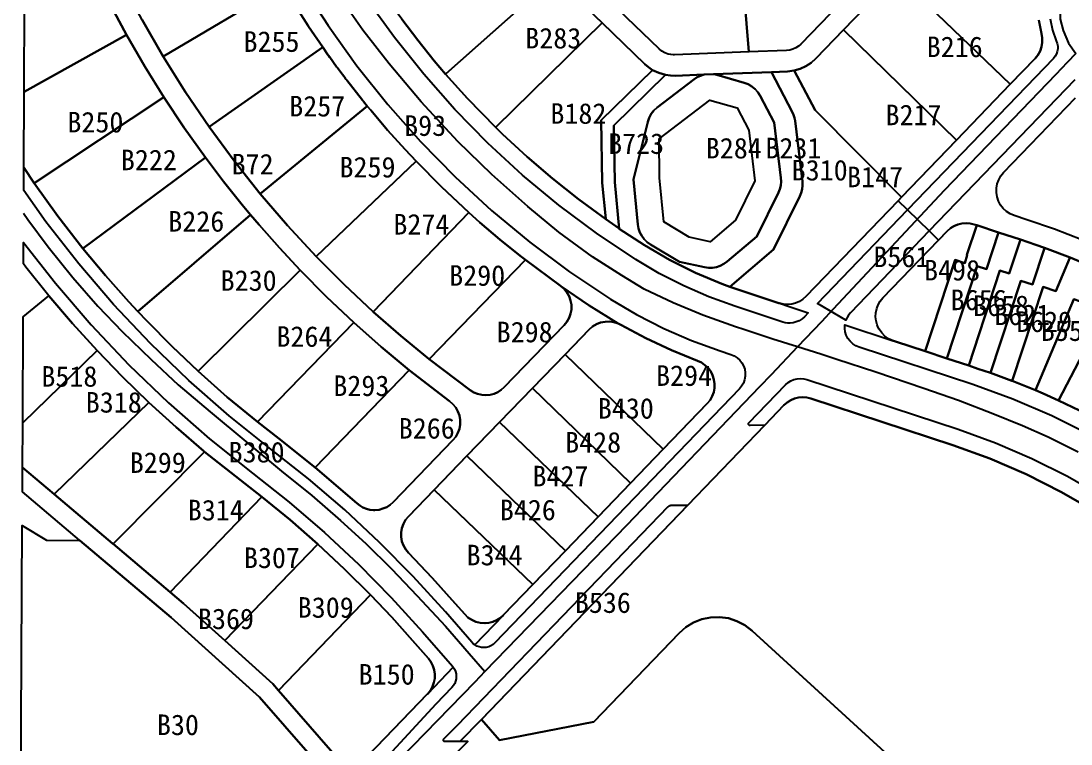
# Model space of a CAD drawing. Header units: metres. Extents: x 446275 to 447851, y 3131842 to 3133549.
# Drawn here: x 446278.7 to 446584.8, y 3132771.4 to 3132982.1 of the extents above; entities that cross this region are included whole.
import ezdxf

# ---------------------------------------------------------------- set-up
doc = ezdxf.new("R2010")
doc.units = ezdxf.units.M
for name, color, linetype in [('00_계획선-도로', 7, 'Continuous'), ('00_계획선-획지명', 7, 'Continuous'), ('00_계획선-획지선', 7, 'Continuous')]:
    doc.layers.add(name, color=color, linetype=linetype)

msp = doc.modelspace()

# ---------------------------------------------------------------- linework, layer by layer
at = {"layer": '00_계획선-도로'}
for points in [[(446586.34, 3132998.56), (446584.28, 3132995.49), (446582.91, 3132992.19), (446581.92, 3132989.19), (446581.6, 3132985.74), (446581.73, 3132982.58), (446582.55, 3132979.27), (446584.08, 3132975.59), (446586.28, 3132972.65)], [(446505.06, 3132887.07), (446497.89, 3132889.32), (446489.48, 3132892.13), (446487, 3132892.96), (446477.55, 3132896.35), (446468.91, 3132899.92), (446460.43, 3132903.94), (446453.88, 3132907.87), (446445.33, 3132913.35), (446435.49, 3132920.5), (446426.49, 3132927.98), (446416.03, 3132937.34), (446406.11, 3132946.95), (446395.41, 3132958.5), (446386.05, 3132969.62), (446378.38, 3132979.38), (446372.92, 3132987.14)], [(446586.28, 3132972.65), (446583.73, 3132970.01), (446580.38, 3132966.52), (446547.85, 3132932.66), (446515.54, 3132898.14), (446512.1, 3132894.45), (446505.06, 3132887.07)], [(446279.51, 3132926.05), (446280.75, 3132924.24), (446286.64, 3132916.27), (446293.86, 3132907.35), (446301.18, 3132899), (446308.26, 3132891.63), (446316.64, 3132883.46), (446324.59, 3132876.09), (446333.88, 3132868.14), (446354.73, 3132850.93), (446363.53, 3132843.83), (446371.86, 3132836.53), (446379.25, 3132829.82), (446386.77, 3132822.46), (446394.24, 3132814.57), (446402.49, 3132805.67), (446406.28, 3132801.33), (446409.43, 3132797.72), (446413.98, 3132792.5)], [(446505.06, 3132887.07), (446497.42, 3132878.93), (446494.05, 3132875.43), (446455.23, 3132835.02), (446413.98, 3132792.5)], [(446586.96, 3132856.46), (446578.18, 3132860.81), (446570.69, 3132864.1), (446562.06, 3132867.63), (446552.07, 3132871.43), (446541.91, 3132875), (446527.9, 3132879.69), (446516.55, 3132883.41), (446511.88, 3132884.95), (446505.06, 3132887.07)], [(446413.98, 3132792.5), (446411.09, 3132789.41), (446280.05, 3132654.93)]]:
    msp.add_lwpolyline(points, dxfattribs=at)
at = {"layer": '00_계획선-획지선'}
for points in [[(446489.27, 3133013.61), (446490.82, 3133014.11), (446492.29, 3133014.84), (446493.62, 3133015.78), (446520.28, 3132990.1), (446506.07, 3132975.35), (446505.37, 3132974.73), (446504.59, 3132974.22), (446503.74, 3132973.84), (446502.84, 3132973.59), (446501.92, 3132973.48), (446490.88, 3132973.06), (446487.65, 3133013.35), (446489.27, 3133013.61)], [(446452.97, 3132985.32), (446481.38, 3133014.8), (446482.61, 3133014.17), (446483.92, 3133013.71), (446485.28, 3133013.43), (446486.59, 3133013.32), (446487.65, 3133013.35), (446490.88, 3132973.06), (446469.26, 3132972.22), (446468.91, 3132972.22), (446468.17, 3132972.28), (446467.45, 3132972.42), (446466.48, 3132972.77), (446465.59, 3132973.28), (446464.8, 3132973.92), (446452.97, 3132985.32)], [(446314.08, 3132982.37), (446308.37, 3132993.22), (446344.75, 3133011.31), (446347.08, 3133006.72), (446350.95, 3132999.53), (446355.03, 3132992.45), (446320.19, 3132971.74), (446314.08, 3132982.37)], [(446420.62, 3133009.39), (446423.09, 3133006.47), (446427.63, 3133001.47), (446432.39, 3132996.68), (446434.26, 3132994.88), (446402.59, 3132966.65), (446402.52, 3132966.59), (446399.23, 3132970.46), (446394.39, 3132976.44), (446389.73, 3132982.56), (446387.49, 3132985.64), (446387.56, 3132985.69), (446420.62, 3133009.39)], [(446299.77, 3132996.93), (446304.48, 3132987.42), (446309.5, 3132978.06), (446279.67, 3132961.44), (446279.79, 3132987.62), (446299.77, 3132996.93)], [(446402.52, 3132966.59), (446402.59, 3132966.65), (446434.26, 3132994.88), (446448.15, 3132981.5), (446417.17, 3132951.11), (446417.13, 3132951.07), (446408.88, 3132959.52), (446402.52, 3132966.59)], [(446551.43, 3132947.32), (446518.51, 3132979.48), (446534, 3132995.55), (446567.14, 3132963.63), (446551.43, 3132947.32)], [(446355.35, 3132991.91), (446355.36, 3132991.9), (446362.45, 3132980.63), (446362.54, 3132980.49), (446366.69, 3132974.41), (446333.59, 3132951.21), (446326.7, 3132961.35), (446320.19, 3132971.74), (446355.03, 3132992.45), (446355.25, 3132992.08), (446355.35, 3132991.91)], [(446417.17, 3132951.11), (446448.15, 3132981.5), (446460.57, 3132969.53), (446461.67, 3132968.59), (446462.87, 3132967.79), (446447.92, 3132953.13), (446448.19, 3132934.87), (446449.21, 3132924.4), (446449.22, 3132924.28), (446441.27, 3132930.13), (446433.66, 3132936.19), (446426.27, 3132942.53), (446419.13, 3132949.13), (446417.13, 3132951.07), (446417.17, 3132951.11)], [(446535.45, 3132930.74), (446510.23, 3132956.08), (446504.14, 3132967.64), (446505.9, 3132968.14), (446507.56, 3132968.9), (446509.1, 3132969.9), (446510.46, 3132971.12), (446518.51, 3132979.48), (446551.43, 3132947.32), (446535.45, 3132930.74)], [(446279.57, 3132939.37), (446279.67, 3132961.44), (446309.5, 3132978.06), (446314.81, 3132968.86), (446320.42, 3132959.83), (446282.57, 3132934.86), (446279.57, 3132939.37)], [(446373.45, 3132965.17), (446373.7, 3132964.84), (446378.27, 3132959.02), (446378.37, 3132958.89), (446378.43, 3132958.82), (446378.49, 3132958.74), (446378.6, 3132958.61), (446379.67, 3132957.3), (446348.48, 3132931.74), (446340.85, 3132941.33), (446333.59, 3132951.21), (446366.69, 3132974.41), (446368.23, 3132972.24), (446368.4, 3132972), (446368.7, 3132971.58), (446368.74, 3132971.52), (446370.76, 3132968.76), (446370.77, 3132968.74), (446370.82, 3132968.68), (446370.85, 3132968.63), (446370.98, 3132968.46), (446371.29, 3132968.04), (446372.42, 3132966.53), (446372.85, 3132965.96), (446373.13, 3132965.59), (446373.27, 3132965.41), (446373.45, 3132965.17)], [(446449.22, 3132924.28), (446449.21, 3132924.4), (446448.19, 3132934.87), (446447.92, 3132953.13), (446462.87, 3132967.79), (446464.69, 3132966.92), (446466.63, 3132966.36), (446451.6, 3132951.61), (446451.85, 3132935.07), (446453.16, 3132921.55), (446453.1, 3132921.59), (446449.22, 3132924.28)], [(446477.9, 3132966.46), (446476.84, 3132966.14), (446475.83, 3132965.67), (446474.9, 3132965.06), (446464.19, 3132956.86), (446463.24, 3132956), (446462.45, 3132954.99), (446461.84, 3132953.86), (446461.43, 3132952.65), (446457.28, 3132935.92), (446458.55, 3132922.78), (446458.76, 3132921.61), (446459.15, 3132920.48), (446459.7, 3132919.43), (446460.42, 3132918.48), (446461.27, 3132917.66), (446462.24, 3132916.97), (446470.7, 3132911.93), (446478.01, 3132910.32), (446479.17, 3132910.15), (446480.34, 3132910.17), (446481.5, 3132910.36), (446482.61, 3132910.73), (446483.65, 3132911.27), (446484.6, 3132911.96), (446493.21, 3132919.29), (446499.54, 3132932.06), (446499.95, 3132933.09), (446500.22, 3132934.16), (446500.33, 3132935.26), (446500.27, 3132936.36), (446498.33, 3132952.53), (446494.24, 3132960.29), (446493.58, 3132961.33), (446492.76, 3132962.25), (446491.8, 3132963.03), (446490.74, 3132963.64), (446489.58, 3132964.07), (446481.62, 3132966.34), (446480.59, 3132966.56), (446497.48, 3132967.21), (446503.59, 3132955.61), (446503.97, 3132954.77), (446504.24, 3132953.89), (446504.41, 3132952.98), (446506.54, 3132935.28), (446506.59, 3132934.18), (446506.49, 3132933.08), (446506.22, 3132932.01), (446505.8, 3132930.99), (446498.11, 3132915.46), (446485.4, 3132904.63), (446485.37, 3132904.61), (446483.09, 3132905.45), (446475.33, 3132908.7), (446467.8, 3132912.45), (446460.54, 3132916.71), (446453.16, 3132921.55), (446451.85, 3132935.07), (446451.6, 3132951.61), (446466.63, 3132966.36), (446468.06, 3132966.16), (446469.49, 3132966.13), (446477.9, 3132966.46)], [(446499.7, 3132899.85), (446488.34, 3132903.59), (446485.37, 3132904.61), (446485.4, 3132904.63), (446498.11, 3132915.46), (446505.8, 3132930.99), (446506.22, 3132932.01), (446506.49, 3132933.08), (446506.59, 3132934.18), (446506.54, 3132935.28), (446504.41, 3132952.98), (446504.24, 3132953.89), (446503.97, 3132954.77), (446503.59, 3132955.61), (446497.48, 3132967.21), (446502.15, 3132967.4), (446504.14, 3132967.64), (446510.23, 3132956.08), (446535.45, 3132930.74), (446534.41, 3132929.66), (446507.57, 3132901.8), (446506.67, 3132901.01), (446505.66, 3132900.36), (446504.57, 3132899.88), (446503.41, 3132899.58), (446502.35, 3132899.47), (446502.33, 3132899.47), (446502.17, 3132899.47), (446500.99, 3132899.55), (446499.83, 3132899.81), (446499.76, 3132899.83), (446499.7, 3132899.85)], [(446484.6, 3132911.96), (446483.65, 3132911.27), (446482.61, 3132910.73), (446481.5, 3132910.36), (446480.34, 3132910.17), (446479.17, 3132910.15), (446478.01, 3132910.32), (446470.7, 3132911.93), (446462.24, 3132916.97), (446461.27, 3132917.66), (446460.42, 3132918.48), (446459.7, 3132919.43), (446459.15, 3132920.48), (446458.76, 3132921.61), (446458.55, 3132922.78), (446457.28, 3132935.92), (446461.43, 3132952.65), (446461.84, 3132953.86), (446462.45, 3132954.99), (446463.24, 3132956), (446464.19, 3132956.86), (446474.9, 3132965.06), (446475.83, 3132965.67), (446476.84, 3132966.14), (446477.9, 3132966.46), (446480.59, 3132966.56), (446481.62, 3132966.34), (446489.58, 3132964.07), (446490.74, 3132963.64), (446491.8, 3132963.03), (446492.76, 3132962.25), (446493.58, 3132961.33), (446494.24, 3132960.29), (446498.33, 3132952.53), (446500.27, 3132936.36), (446500.33, 3132935.26), (446500.22, 3132934.16), (446499.95, 3132933.09), (446499.54, 3132932.06), (446493.21, 3132919.29), (446484.6, 3132911.96)], [(446289.51, 3132925.2), (446282.57, 3132934.86), (446320.42, 3132959.83), (446326.32, 3132950.97), (446332.51, 3132942.3), (446296.81, 3132915.81), (446289.51, 3132925.2)], [(446490.93, 3132950.22), (446492.71, 3132935.45), (446487.08, 3132924.07), (446479.66, 3132917.75), (446473.54, 3132919.11), (446466.13, 3132923.52), (446464.89, 3132936.33), (446464.77, 3132947.71), (446479.53, 3132959.02), (446487.5, 3132956.75), (446490.93, 3132950.22)], [(446356.46, 3132922.44), (446348.48, 3132931.74), (446379.67, 3132957.3), (446380.69, 3132956.06), (446385.63, 3132950.27), (446390.72, 3132944.6), (446393.9, 3132941.22), (446364.78, 3132913.45), (446356.46, 3132922.44)], [(446310.19, 3132900.22), (446303.37, 3132907.91), (446296.81, 3132915.81), (446332.51, 3132942.3), (446337.79, 3132935.33), (446343.26, 3132928.5), (446345.69, 3132925.57), (446312.78, 3132897.43), (446310.19, 3132900.22)], [(446372.93, 3132905.26), (446364.78, 3132913.45), (446393.9, 3132941.22), (446401.34, 3132933.7), (446409.29, 3132926.24), (446381.37, 3132897.36), (446372.93, 3132905.26)], [(446543.52, 3132920.89), (446520.55, 3132897.05), (446520, 3132896.38), (446519.54, 3132895.64), (446519.19, 3132894.84), (446510.92, 3132899.79), (446537.15, 3132927.02), (446543.52, 3132920.89)], [(446330.37, 3132880.01), (446322.77, 3132887.22), (446315.4, 3132894.66), (446312.78, 3132897.43), (446345.69, 3132925.57), (446348.16, 3132922.67), (446354.07, 3132915.99), (446360.16, 3132909.47), (446330.37, 3132880.01)], [(446389.45, 3132890.29), (446381.37, 3132897.36), (446409.29, 3132926.24), (446412.52, 3132923.37), (446418.32, 3132918.43), (446424.25, 3132913.65), (446425.77, 3132912.47), (446397.75, 3132883.49), (446389.45, 3132890.29)], [(446548.77, 3132920.86), (446549.69, 3132921.66), (446550.72, 3132922.32), (446551.84, 3132922.79), (446553.03, 3132923.09), (446554.24, 3132923.19), (446555.46, 3132923.09), (446556.64, 3132922.81), (446557.38, 3132922.57), (446554.52, 3132913.88), (446554.61, 3132913.85), (446553.85, 3132911.54), (446551.05, 3132912.46), (446542.29, 3132885.83), (446533.68, 3132888.67), (446533.11, 3132888.85), (446533, 3132888.89), (446532.95, 3132888.9), (446532.31, 3132889.17), (446531.68, 3132889.49), (446530.6, 3132890.25), (446529.66, 3132891.19), (446528.89, 3132892.28), (446528.54, 3132892.96), (446528.33, 3132893.48), (446528.01, 3132894.65), (446527.88, 3132895.86), (446527.94, 3132897.07), (446528.19, 3132898.25), (446528.63, 3132899.39), (446529.24, 3132900.43), (446530.01, 3132901.37), (446546.26, 3132918.24), (446548.77, 3132920.86)], [(446560.22, 3132909.76), (446557.51, 3132910.65), (446548.65, 3132883.73), (446542.29, 3132885.83), (446551.05, 3132912.46), (446553.85, 3132911.54), (446554.61, 3132913.85), (446554.52, 3132913.88), (446557.38, 3132922.57), (446563.74, 3132920.47), (446560.22, 3132909.76)], [(446566.84, 3132908.46), (446564.14, 3132909.34), (446555.02, 3132881.64), (446548.65, 3132883.73), (446557.51, 3132910.65), (446560.22, 3132909.76), (446563.74, 3132920.47), (446570.11, 3132918.37), (446566.84, 3132908.46)], [(446574.63, 3132916.84), (446577.12, 3132915.95), (446577.1, 3132915.9), (446573.6, 3132905.27), (446570.22, 3132906.38), (446561.38, 3132879.51), (446557.72, 3132880.75), (446555.02, 3132881.64), (446564.14, 3132909.34), (446566.84, 3132908.46), (446570.11, 3132918.37), (446574.63, 3132916.84)], [(446288.75, 3132905.67), (446299.18, 3132893.54), (446310.18, 3132881.9), (446321.71, 3132870.8), (446333.74, 3132860.26), (446346.27, 3132850.29), (446356.92, 3132841.87), (446367.21, 3132833.02), (446377.14, 3132823.75), (446386.67, 3132814.08), (446395.8, 3132804.03), (446404.52, 3132794.04), (446404.75, 3132793.75), (446397.31, 3132786.04), (446398.09, 3132787.01), (446398.7, 3132788.1), (446399.13, 3132789.27), (446399.35, 3132790.49), (446399.38, 3132791.74), (446399.2, 3132792.97), (446398.82, 3132794.16), (446398.26, 3132795.27), (446397.52, 3132796.27), (446392.92, 3132801.55), (446386.88, 3132808.29), (446380.65, 3132814.85), (446373.09, 3132822.37), (446365.28, 3132829.64), (446357.22, 3132836.66), (446348.94, 3132843.42), (446343.97, 3132847.26), (446332.24, 3132856.56), (446332.07, 3132856.7), (446323.93, 3132863.67), (446316.01, 3132870.9), (446308.36, 3132878.33), (446300.94, 3132886), (446293.77, 3132893.88), (446286.85, 3132901.98), (446280.19, 3132910.29), (446279.44, 3132911.29), (446279.47, 3132917.56), (446288.75, 3132905.67)], [(446561.38, 3132879.51), (446570.22, 3132906.38), (446573.6, 3132905.27), (446577.1, 3132915.9), (446577.12, 3132915.95), (446584.55, 3132913.13), (446584.52, 3132913.06), (446580.42, 3132903.37), (446576.69, 3132904.6), (446567.67, 3132877.2), (446567.58, 3132877.24), (446564.5, 3132878.39), (446564.44, 3132878.41), (446561.38, 3132879.51)], [(446436.09, 3132904.84), (446437.07, 3132903.98), (446437.89, 3132902.98), (446438.53, 3132901.84), (446438.96, 3132900.62), (446439.19, 3132899.34), (446439.19, 3132898.04), (446438.97, 3132896.76), (446438.53, 3132895.53), (446437.89, 3132894.4), (446437.07, 3132893.39), (446419.64, 3132875.35), (446418.74, 3132874.56), (446417.73, 3132873.92), (446416.64, 3132873.45), (446415.48, 3132873.15), (446414.25, 3132873.03), (446413.04, 3132873.11), (446411.86, 3132873.39), (446410.74, 3132873.84), (446409.71, 3132874.47), (446397.75, 3132883.49), (446425.77, 3132912.47), (446435.99, 3132904.91), (446436.09, 3132904.84)], [(446588.13, 3132911.68), (446591.86, 3132910.1), (446591.83, 3132910.03), (446587.32, 3132900.46), (446585.7, 3132900.99), (446574.47, 3132874.46), (446567.67, 3132877.2), (446576.69, 3132904.6), (446580.42, 3132903.37), (446584.52, 3132913.06), (446584.55, 3132913.13), (446588.09, 3132911.7), (446588.13, 3132911.68)], [(446347.66, 3132865.22), (446338.89, 3132872.47), (446330.37, 3132880.01), (446360.16, 3132909.47), (446367.82, 3132901.73), (446375.73, 3132894.25), (446347.66, 3132865.22)], [(446599.07, 3132906.78), (446595.15, 3132899.27), (446595.61, 3132899.03), (446581.23, 3132871.46), (446576.75, 3132873.48), (446574.47, 3132874.46), (446585.7, 3132900.99), (446587.32, 3132900.46), (446591.83, 3132910.03), (446591.86, 3132910.1), (446599.1, 3132906.83), (446599.07, 3132906.78)], [(446581.23, 3132871.46), (446595.61, 3132899.03), (446595.15, 3132899.27), (446599.07, 3132906.78), (446599.1, 3132906.83), (446601.24, 3132905.82), (446601.27, 3132905.8), (446602.36, 3132905.27), (446605.59, 3132903.67), (446605.54, 3132903.59), (446587.27, 3132868.55), (446581.23, 3132871.46)], [(446293.77, 3132893.88), (446300.94, 3132886), (446279.23, 3132865), (446279.37, 3132895.89), (446286.85, 3132901.98), (446293.77, 3132893.88)], [(446353.91, 3132860.37), (446347.66, 3132865.22), (446375.73, 3132894.25), (446383.72, 3132887.16), (446391.94, 3132880.33), (446364.53, 3132851.98), (446353.91, 3132860.37)], [(446437.34, 3132884.9), (446444.37, 3132892.17), (446445.36, 3132893.04), (446446.49, 3132893.71), (446447.71, 3132894.19), (446449, 3132894.45), (446450.31, 3132894.48), (446451.61, 3132894.29), (446452.85, 3132893.88), (446453.63, 3132893.49), (446460.88, 3132889.61), (446468.33, 3132886.13), (446475.97, 3132883.06), (446477.11, 3132882.53), (446478.14, 3132881.82), (446479.05, 3132880.95), (446479.8, 3132879.94), (446480.37, 3132878.82), (446480.75, 3132877.62), (446480.93, 3132876.37), (446480.9, 3132875.12), (446480.67, 3132873.88), (446480.23, 3132872.7), (446479.61, 3132871.61), (446478.81, 3132870.63), (446465.98, 3132857.31), (446437.34, 3132884.9)], [(446279.17, 3132852), (446279.23, 3132865), (446300.94, 3132886), (446308.36, 3132878.33), (446316.01, 3132870.9), (446288.4, 3132844.2), (446279.17, 3132852)], [(446456.46, 3132847.43), (446427.81, 3132875.04), (446437.34, 3132884.9), (446465.98, 3132857.31), (446456.46, 3132847.43)], [(446403.69, 3132871.3), (446404.67, 3132870.45), (446405.49, 3132869.44), (446406.12, 3132868.31), (446406.56, 3132867.09), (446406.78, 3132865.81), (446406.78, 3132864.51), (446406.56, 3132863.23), (446406.12, 3132862.01), (446405.48, 3132860.87), (446404.66, 3132859.87), (446387.26, 3132841.87), (446386.37, 3132841.08), (446385.36, 3132840.44), (446384.27, 3132839.96), (446383.11, 3132839.66), (446381.87, 3132839.55), (446381.53, 3132839.55), (446380.47, 3132839.66), (446379.43, 3132839.92), (446378.44, 3132840.32), (446377.52, 3132840.85), (446376.68, 3132841.51), (446364.53, 3132851.98), (446391.94, 3132880.33), (446403.69, 3132871.3)], [(446446.95, 3132837.56), (446418.28, 3132865.18), (446427.81, 3132875.04), (446456.46, 3132847.43), (446446.95, 3132837.56)], [(446305.44, 3132829.8), (446288.4, 3132844.2), (446316.01, 3132870.9), (446323.93, 3132863.67), (446332.07, 3132856.7), (446332.24, 3132856.56), (446305.6, 3132829.67), (446305.44, 3132829.8)], [(446437.44, 3132827.69), (446408.75, 3132855.32), (446418.28, 3132865.18), (446446.95, 3132837.56), (446437.44, 3132827.69)], [(446305.6, 3132829.67), (446332.24, 3132856.56), (446343.97, 3132847.26), (446348.94, 3132843.42), (446322.19, 3132815.65), (446305.6, 3132829.67)], [(446427.93, 3132817.81), (446399.22, 3132845.47), (446408.75, 3132855.32), (446437.44, 3132827.69), (446427.93, 3132817.81)], [(446288.4, 3132844.2), (446305.44, 3132829.8), (446305.6, 3132829.67), (446322.19, 3132815.65), (446326.12, 3132812.33), (446338.17, 3132801.5), (446352.16, 3132788.91), (446353.83, 3132787.01), (446374.94, 3132762.81), (446371.12, 3132758.85), (446348.25, 3132785.06), (446322.51, 3132808.2), (446295.89, 3132830.7), (446295.75, 3132830.82), (446279.14, 3132844.85), (446279.17, 3132852), (446288.4, 3132844.2)], [(446427.93, 3132817.81), (446419.33, 3132808.89), (446419.26, 3132808.82), (446418.37, 3132808.05), (446417.38, 3132807.43), (446416.3, 3132806.96), (446415.17, 3132806.67), (446414.06, 3132806.56), (446413.93, 3132806.56), (446412.62, 3132806.66), (446411.34, 3132806.98), (446410.14, 3132807.52), (446409.05, 3132808.25), (446408.1, 3132809.17), (446405.32, 3132812.36), (446398.63, 3132819.81), (446391.73, 3132827.06), (446390.9, 3132828.07), (446390.26, 3132829.2), (446389.81, 3132830.43), (446389.59, 3132831.71), (446389.58, 3132833.02), (446389.8, 3132834.3), (446390.23, 3132835.53), (446390.87, 3132836.67), (446391.7, 3132837.68), (446399.22, 3132845.47), (446427.93, 3132817.81)], [(446338.17, 3132801.5), (446326.12, 3132812.33), (446322.19, 3132815.65), (446348.94, 3132843.42), (446357.22, 3132836.66), (446365.28, 3132829.64), (446338.17, 3132801.5)], [(446402.33, 3132772.08), (446402.26, 3132772.09), (446402.18, 3132772.11), (446402.11, 3132772.14), (446402.05, 3132772.18), (446401.99, 3132772.23), (446401.95, 3132772.29), (446401.91, 3132772.36), (446401.89, 3132772.44), (446401.88, 3132772.51), (446401.88, 3132772.59), (446401.9, 3132772.66), (446401.92, 3132772.73), (446401.96, 3132772.8), (446402.01, 3132772.86), (446406.02, 3132776.84), (446467.44, 3132840.6), (446467.47, 3132840.63), (446467.59, 3132840.73), (446467.73, 3132840.81), (446467.87, 3132840.87), (446468.03, 3132840.91), (446468.19, 3132840.93), (446473.13, 3132841.02), (446412.96, 3132778.56), (446406.71, 3132772.07), (446402.33, 3132772.08)], [(446286.21, 3132830.79), (446295.88, 3132830.7), (446295.89, 3132830.7), (446322.51, 3132808.2), (446348.25, 3132785.06), (446371.13, 3132758.85), (446371.12, 3132758.85), (446325.92, 3132711.94), (446325.92, 3132711.93), (446322.74, 3132713.6), (446308.68, 3132729.09), (446304.06, 3132739.48), (446299.02, 3132745.73), (446289.58, 3132752.67), (446283.54, 3132762.88), (446281.99, 3132758.91), (446278.74, 3132758.37), (446279.09, 3132835.01), (446286.21, 3132830.79)], [(446352.16, 3132788.91), (446338.17, 3132801.5), (446365.28, 3132829.64), (446373.09, 3132822.37), (446380.65, 3132814.85), (446353.83, 3132787.01), (446352.16, 3132788.91)], [(446353.83, 3132787.01), (446380.65, 3132814.85), (446386.88, 3132808.29), (446392.92, 3132801.55), (446397.52, 3132796.27), (446398.26, 3132795.27), (446398.82, 3132794.16), (446399.2, 3132792.97), (446399.38, 3132791.74), (446399.35, 3132790.49), (446399.13, 3132789.27), (446398.7, 3132788.1), (446398.09, 3132787.01), (446397.31, 3132786.04), (446397.26, 3132785.98), (446374.94, 3132762.81), (446353.83, 3132787.01)]]:
    msp.add_lwpolyline(points, close=True, dxfattribs=at)
for points in [[(446534, 3132995.55), (446518.51, 3132979.48), (446510.46, 3132971.12), (446509.1, 3132969.9), (446507.56, 3132968.9), (446505.9, 3132968.14), (446504.14, 3132967.64), (446502.15, 3132967.4), (446502.15, 3132967.4), (446497.48, 3132967.21), (446480.59, 3132966.56), (446477.9, 3132966.46), (446469.49, 3132966.13), (446468.06, 3132966.16), (446466.63, 3132966.36), (446464.69, 3132966.92), (446462.87, 3132967.79), (446461.67, 3132968.59), (446460.57, 3132969.53), (446448.15, 3132981.5), (446434.26, 3132994.88)], [(446575.46, 3132982.36), (446576.2, 3132978.45), (446576.44, 3132977.15), (446576.46, 3132975.84), (446576.25, 3132974.54), (446575.82, 3132973.29), (446575.18, 3132972.14), (446574.35, 3132971.12), (446567.14, 3132963.63), (446534, 3132995.55)], [(446360.46, 3132992.86), (446368.26, 3132980.72), (446376.66, 3132969), (446385.66, 3132957.72), (446395.22, 3132946.92), (446405.32, 3132936.62), (446415.94, 3132926.85), (446427.05, 3132917.65), (446438.61, 3132909.02), (446450.6, 3132901), (446458.22, 3132896.51), (446466.1, 3132892.49), (446474.21, 3132888.96), (446482.53, 3132885.93), (446485.7, 3132884.89), (446486.64, 3132884.49), (446487.5, 3132883.94), (446488.26, 3132883.25), (446488.89, 3132882.44), (446489.38, 3132881.54), (446489.71, 3132880.57), (446489.87, 3132879.56), (446489.86, 3132878.53), (446489.68, 3132877.52), (446489.33, 3132876.56), (446488.83, 3132875.67), (446488.18, 3132874.87), (446416.88, 3132800.86), (446416.34, 3132800.38), (446415.73, 3132800), (446415.08, 3132799.71), (446414.38, 3132799.53), (446413.72, 3132799.46), (446413.01, 3132799.5), (446412.3, 3132799.65), (446411.63, 3132799.9), (446411.01, 3132800.25), (446419.26, 3132808.82), (446419.33, 3132808.89), (446427.93, 3132817.81), (446437.44, 3132827.69), (446446.95, 3132837.56), (446456.46, 3132847.43), (446465.98, 3132857.31), (446478.81, 3132870.63), (446479.61, 3132871.61), (446480.23, 3132872.7), (446480.67, 3132873.88), (446480.9, 3132875.12), (446480.93, 3132876.37), (446480.75, 3132877.62), (446480.37, 3132878.82), (446479.8, 3132879.94), (446479.05, 3132880.95), (446478.14, 3132881.82), (446477.11, 3132882.53), (446475.97, 3132883.06), (446468.33, 3132886.13), (446460.88, 3132889.61), (446453.63, 3132893.49), (446452.85, 3132893.88), (446444.37, 3132899.21), (446436.09, 3132904.84), (446435.99, 3132904.91), (446425.77, 3132912.47), (446424.25, 3132913.65), (446424.25, 3132913.65), (446418.32, 3132918.43), (446412.52, 3132923.37), (446409.29, 3132926.24), (446401.34, 3132933.7), (446393.9, 3132941.22), (446390.72, 3132944.6), (446385.63, 3132950.27), (446380.69, 3132956.06), (446379.67, 3132957.3), (446378.6, 3132958.61), (446378.49, 3132958.74), (446378.43, 3132958.82), (446378.37, 3132958.89), (446378.27, 3132959.02), (446373.7, 3132964.84), (446373.45, 3132965.17), (446373.27, 3132965.41), (446373.13, 3132965.59), (446372.85, 3132965.96), (446372.42, 3132966.53), (446371.29, 3132968.04), (446370.98, 3132968.46), (446370.85, 3132968.63), (446370.82, 3132968.68), (446370.77, 3132968.74), (446370.76, 3132968.76), (446368.74, 3132971.52), (446368.7, 3132971.58), (446368.4, 3132972), (446368.23, 3132972.24), (446366.69, 3132974.41), (446362.54, 3132980.49), (446362.45, 3132980.63), (446355.36, 3132991.9)], [(446389.73, 3132982.56), (446394.39, 3132976.44), (446399.23, 3132970.46), (446402.52, 3132966.59), (446408.88, 3132959.52), (446417.13, 3132951.07), (446419.13, 3132949.13), (446426.27, 3132942.53), (446433.66, 3132936.19), (446441.27, 3132930.13), (446449.22, 3132924.28), (446453.1, 3132921.59), (446453.16, 3132921.55), (446460.54, 3132916.71), (446467.8, 3132912.45), (446475.33, 3132908.7), (446483.09, 3132905.45), (446485.37, 3132904.61), (446488.34, 3132903.59), (446499.7, 3132899.85), (446499.76, 3132899.83), (446499.83, 3132899.81), (446502.95, 3132898.78), (446508.26, 3132897.03), (446507.16, 3132895.89), (446506.45, 3132895.26), (446505.64, 3132894.74), (446504.76, 3132894.36), (446503.83, 3132894.12), (446502.97, 3132894.03), (446502.26, 3132894.05), (446501.56, 3132894.15), (446500.87, 3132894.33), (446486.82, 3132898.96), (446479.29, 3132901.69), (446471.95, 3132904.89), (446464.82, 3132908.52), (446457.93, 3132912.59), (446446.52, 3132920.22), (446435.52, 3132928.42), (446424.96, 3132937.18), (446414.86, 3132946.47), (446405.25, 3132956.27), (446396.15, 3132966.54), (446387.6, 3132977.27), (446379.6, 3132988.42)], [(446314.08, 3132982.37), (446320.19, 3132971.74), (446326.7, 3132961.35), (446333.59, 3132951.21), (446340.85, 3132941.33), (446348.48, 3132931.74), (446356.46, 3132922.44), (446356.46, 3132922.44), (446364.78, 3132913.45), (446372.93, 3132905.26), (446381.37, 3132897.36), (446389.45, 3132890.29), (446397.75, 3132883.49), (446409.71, 3132874.47), (446410.74, 3132873.84), (446411.86, 3132873.39), (446413.04, 3132873.11), (446414.25, 3132873.03), (446415.48, 3132873.15), (446416.64, 3132873.45), (446417.73, 3132873.92), (446418.74, 3132874.56), (446419.64, 3132875.35), (446437.07, 3132893.39), (446437.89, 3132894.4), (446438.53, 3132895.53), (446438.97, 3132896.76), (446439.19, 3132898.04), (446439.19, 3132899.34), (446438.96, 3132900.62), (446438.53, 3132901.84), (446437.89, 3132902.98), (446437.07, 3132903.98), (446436.09, 3132904.84), (446444.37, 3132899.21), (446452.85, 3132893.88), (446451.61, 3132894.29), (446450.31, 3132894.48), (446449, 3132894.45), (446447.71, 3132894.19), (446446.49, 3132893.71), (446445.36, 3132893.04), (446444.37, 3132892.17), (446437.34, 3132884.9), (446427.81, 3132875.04), (446418.28, 3132865.18), (446408.75, 3132855.32), (446399.22, 3132845.47), (446391.7, 3132837.68), (446390.87, 3132836.67), (446390.23, 3132835.53), (446389.8, 3132834.3), (446389.58, 3132833.02), (446389.59, 3132831.71), (446389.81, 3132830.43), (446390.26, 3132829.2), (446390.9, 3132828.07), (446391.73, 3132827.06), (446398.63, 3132819.81), (446405.32, 3132812.36), (446408.1, 3132809.17), (446409.05, 3132808.25), (446410.14, 3132807.52), (446411.34, 3132806.98), (446412.62, 3132806.66), (446413.93, 3132806.56), (446414.06, 3132806.56), (446415.17, 3132806.67), (446416.3, 3132806.96), (446417.38, 3132807.43), (446418.37, 3132808.05), (446419.26, 3132808.82), (446411.01, 3132800.25), (446410.55, 3132800.61), (446410.15, 3132801.03), (446402.45, 3132809.86), (446393.08, 3132820.17), (446383.29, 3132830.09), (446373.1, 3132839.61), (446362.54, 3132848.69), (446351.61, 3132857.34), (446339.41, 3132867.04), (446327.68, 3132877.31), (446316.45, 3132888.12), (446305.74, 3132899.45), (446295.58, 3132911.27), (446285.99, 3132923.56), (446279.54, 3132932.68), (446279.57, 3132939.37), (446282.57, 3132934.86), (446289.51, 3132925.2), (446296.81, 3132915.81), (446303.37, 3132907.91), (446310.19, 3132900.22), (446312.78, 3132897.43), (446315.4, 3132894.66), (446322.77, 3132887.22), (446330.37, 3132880.01), (446338.89, 3132872.47), (446347.66, 3132865.22), (446353.91, 3132860.37), (446364.53, 3132851.98), (446376.68, 3132841.51), (446377.52, 3132840.85), (446378.44, 3132840.32), (446379.43, 3132839.92), (446380.47, 3132839.66), (446381.53, 3132839.55), (446381.87, 3132839.55), (446383.11, 3132839.66), (446384.27, 3132839.96), (446385.36, 3132840.44), (446386.37, 3132841.08), (446387.26, 3132841.87), (446404.66, 3132859.87), (446405.48, 3132860.87), (446406.12, 3132862.01), (446406.56, 3132863.23), (446406.78, 3132864.51), (446406.78, 3132865.81), (446406.56, 3132867.09), (446406.12, 3132868.31), (446405.49, 3132869.44), (446404.67, 3132870.45), (446403.69, 3132871.3), (446391.94, 3132880.33), (446383.72, 3132887.16), (446375.73, 3132894.25), (446367.82, 3132901.73), (446360.16, 3132909.47), (446354.07, 3132915.99), (446348.16, 3132922.67), (446345.69, 3132925.57), (446343.26, 3132928.5), (446337.79, 3132935.33), (446332.51, 3132942.3), (446326.32, 3132950.97), (446320.42, 3132959.83), (446314.81, 3132968.86), (446309.5, 3132978.06), (446304.48, 3132987.42)], [(446578.79, 3132982.74), (446579.41, 3132979.43), (446580.56, 3132976.28), (446580.83, 3132975.54), (446580.96, 3132974.77), (446580.97, 3132973.99), (446580.84, 3132973.22), (446580.58, 3132972.48), (446580.2, 3132971.79), (446579.7, 3132971.19), (446537.15, 3132927.02), (446534.41, 3132929.66), (446535.45, 3132930.74), (446551.43, 3132947.32), (446567.14, 3132963.63), (446574.35, 3132971.12), (446575.18, 3132972.14), (446575.82, 3132973.29), (446576.25, 3132974.54), (446576.46, 3132975.84), (446576.44, 3132977.15), (446576.2, 3132978.45), (446575.46, 3132982.36)], [(446588.09, 3132911.7), (446584.55, 3132913.13), (446577.12, 3132915.95), (446574.63, 3132916.84), (446570.11, 3132918.37), (446563.74, 3132920.47), (446557.38, 3132922.57), (446556.64, 3132922.81), (446555.46, 3132923.09), (446554.24, 3132923.19), (446553.03, 3132923.09), (446551.84, 3132922.79), (446550.72, 3132922.32), (446549.69, 3132921.66), (446548.77, 3132920.86), (446546.26, 3132918.24), (446543.52, 3132920.89), (446586.07, 3132965.06)], [(446587.98, 3132918.33), (446580.04, 3132921.37), (446572.01, 3132924.16), (446568.3, 3132925.38), (446567.12, 3132925.88), (446566.05, 3132926.58), (446565.1, 3132927.44), (446564.31, 3132928.45), (446563.7, 3132929.57), (446563.29, 3132930.79), (446563.09, 3132932.05), (446563.1, 3132933.33), (446563.33, 3132934.59), (446563.76, 3132935.8), (446564.39, 3132936.91), (446565.2, 3132937.9), (446586.2, 3132959.7)], [(446590.34, 3132861.46), (446579.25, 3132867.01), (446567.85, 3132871.9), (446556.19, 3132876.12), (446523.04, 3132887.03), (446522.08, 3132887.44), (446521.21, 3132888.01), (446520.44, 3132888.72), (446519.81, 3132889.55), (446519.32, 3132890.47), (446519.01, 3132891.46), (446518.86, 3132892.49), (446518.89, 3132893.53), (446532.95, 3132888.9), (446533, 3132888.89), (446533.11, 3132888.85), (446533.68, 3132888.67), (446542.29, 3132885.83), (446548.65, 3132883.73), (446555.02, 3132881.64), (446557.72, 3132880.75), (446561.38, 3132879.51), (446564.44, 3132878.41), (446564.5, 3132878.39), (446567.58, 3132877.24), (446567.67, 3132877.2), (446574.47, 3132874.46), (446576.75, 3132873.48), (446581.23, 3132871.46), (446587.27, 3132868.55)], [(446592.06, 3132839), (446582.09, 3132844.79), (446571.8, 3132849.97), (446561.22, 3132854.54), (446550.38, 3132858.46), (446509.04, 3132872.07), (446507.85, 3132872.36), (446506.64, 3132872.46), (446505.42, 3132872.35), (446504.24, 3132872.06), (446503.12, 3132871.58), (446502.09, 3132870.93), (446501.17, 3132870.12), (446495.56, 3132864.3), (446491.27, 3132864.22), (446491.2, 3132864.22), (446491.13, 3132864.24), (446491.06, 3132864.27), (446490.99, 3132864.3), (446490.94, 3132864.35), (446490.89, 3132864.41), (446490.85, 3132864.48), (446490.83, 3132864.55), (446490.81, 3132864.62), (446490.81, 3132864.69), (446490.82, 3132864.77), (446490.84, 3132864.84), (446490.87, 3132864.91), (446490.92, 3132864.97), (446490.94, 3132864.99), (446501.57, 3132876.03), (446501.61, 3132876.07), (446502.34, 3132876.71), (446503.17, 3132877.22), (446504.06, 3132877.59), (446505, 3132877.82), (446505.96, 3132877.9), (446506.93, 3132877.82), (446507.87, 3132877.59), (446551.91, 3132863.09), (446562.81, 3132859.15), (446573.47, 3132854.57), (446583.85, 3132849.38), (446593.9, 3132843.59)], [(446530.59, 3132768.96), (446491.87, 3132804.39), (446489.79, 3132805.98), (446487.47, 3132807.2), (446484.98, 3132808), (446482.39, 3132808.36), (446479.78, 3132808.27), (446477.21, 3132807.74), (446474.78, 3132806.78), (446472.55, 3132805.41), (446470.58, 3132803.69), (446445.78, 3132777.81), (446418.28, 3132772.46), (446412.96, 3132778.56), (446473.13, 3132841.02), (446495.56, 3132864.3), (446501.17, 3132870.12), (446502.09, 3132870.93), (446503.12, 3132871.58), (446504.24, 3132872.06), (446505.42, 3132872.35), (446506.64, 3132872.46), (446507.85, 3132872.36), (446509.04, 3132872.07), (446550.38, 3132858.46), (446561.22, 3132854.54), (446571.8, 3132849.97), (446582.09, 3132844.79), (446592.06, 3132839)], [(446391.61, 3132754.74), (446409.03, 3132772.06), (446406.71, 3132772.07), (446412.96, 3132778.56), (446418.28, 3132772.46), (446445.78, 3132777.81), (446445.78, 3132777.81), (446470.58, 3132803.69), (446472.55, 3132805.41), (446474.78, 3132806.78), (446477.21, 3132807.74), (446479.78, 3132808.27), (446482.39, 3132808.36), (446484.98, 3132808), (446487.47, 3132807.2), (446489.79, 3132805.98), (446491.87, 3132804.39), (446530.59, 3132768.96)], [(446374.94, 3132762.81), (446397.26, 3132785.98), (446397.31, 3132786.04), (446404.75, 3132793.75), (446405.12, 3132793.15), (446405.4, 3132792.49), (446405.58, 3132791.8), (446405.64, 3132791.09), (446405.6, 3132790.38), (446405.44, 3132789.68), (446405.18, 3132789.02), (446404.81, 3132788.41), (446404.36, 3132787.86), (446399.66, 3132782.97), (446370.72, 3132751.62)]]:
    msp.add_lwpolyline(points, dxfattribs=at)

# ---------------------------------------------------------------- texts
at = {"layer": '00_계획선-획지명'}
for s, p in [('B255', (446343.61, 3132973.08)), ('B283', (446425.75, 3132974.07)), ('B216', (446542.77, 3132971.55)), ('B257', (446356.94, 3132954.25)), ('B182', (446433.07, 3132952.12)), ('B217', (446530.77, 3132951.7)), ('B250', (446292.26, 3132949.6)), ('B93', (446390.43, 3132948.59)), ('B723', (446449.9, 3132943.34)), ('B284', (446478.37, 3132942.02)), ('B231', (446495.75, 3132942.03)), ('B222', (446307.85, 3132938.58)), ('B72', (446340.14, 3132937.35)), ('B259', (446371.59, 3132936.48)), ('B310', (446503.41, 3132935.6)), ('B147', (446519.56, 3132933.63)), ('B226', (446321.68, 3132920.69)), ('B274', (446387.3, 3132919.84)), ('B561', (446527.22, 3132910.34)), ('B498', (446541.99, 3132906.45)), ('B230', (446336.94, 3132903.45)), ('B290', (446403.57, 3132904.91)), ('B656', (446549.75, 3132897.8)), ('B658', (446556.25, 3132896.1)), ('B621', (446562.44, 3132893.45)), ('B629', (446568.83, 3132891.44)), ('B298', (446417.41, 3132888.44)), ('B555', (446576.03, 3132888.83)), ('B264', (446353.21, 3132887.13)), ('B518', (446284.68, 3132875.5)), ('B294', (446463.88, 3132875.74)), ('B293', (446369.8, 3132872.78)), ('B318', (446297.62, 3132867.95)), ('B430', (446446.89, 3132866.18)), ('B266', (446388.86, 3132860.37)), ('B428', (446437.37, 3132856.31)), ('B380', (446339.26, 3132853.43)), ('B299', (446310.45, 3132850.38)), ('B427', (446427.85, 3132846.44)), ('B314', (446327.36, 3132836.54)), ('B426', (446418.33, 3132836.58)), ('B344', (446408.64, 3132823.43)), ('B307', (446343.73, 3132822.64)), ('B309', (446359.41, 3132808.17)), ('B536', (446440.2, 3132809.58)), ('B369', (446330.34, 3132804.85)), ('B150', (446377.18, 3132788.68)), ('B30', (446318.37, 3132773.97))]:
    msp.add_text(s, height=6, dxfattribs=at).set_placement(p)

doc.saveas('drawing.dxf')
